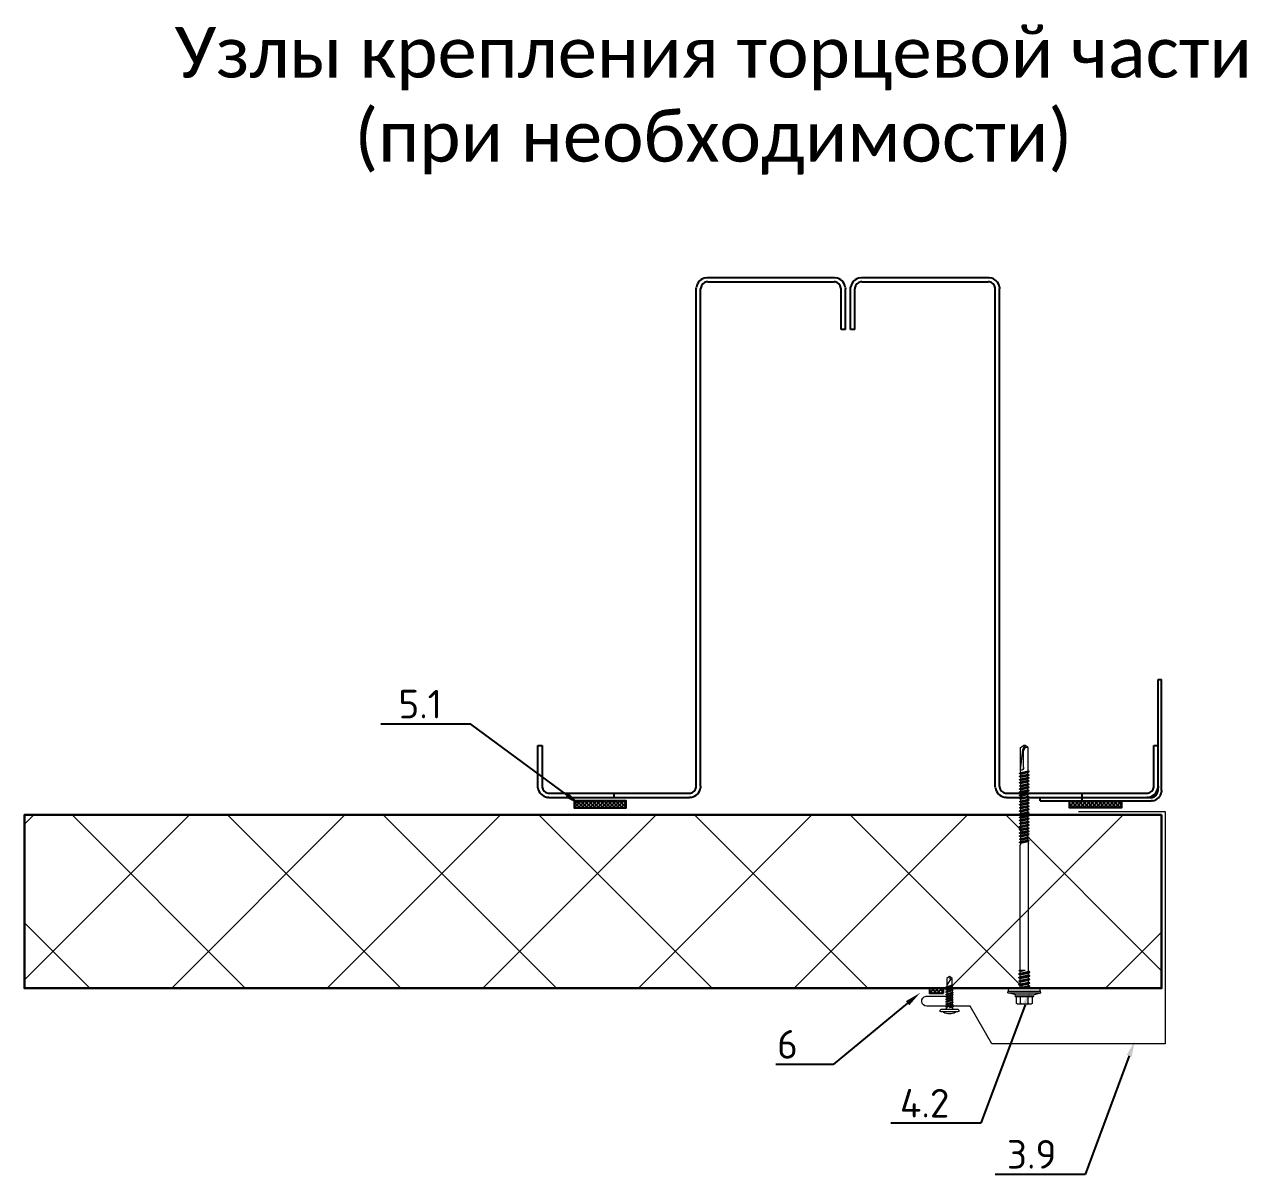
# Model space of a CAD drawing. Header units: millimetres. Extents: x -3689 to 2883575, y -702957 to -604547.
# Drawn here: x 2869257 to 2869984, y -667904 to -667218 of the extents above; entities that cross this region are included whole.
import ezdxf
from ezdxf import colors
from ezdxf.entities.mleader import LeaderData, LeaderLine
from ezdxf.math import Vec2, Vec3

# ---------------------------------------------------------------- set-up
doc = ezdxf.new("R2010")
doc.units = ezdxf.units.MM
for name, color, linetype, lineweight in [('-Крепеж-', 7, 'Continuous', 20), ('Размеры', 82, 'Continuous', 9), ('Сэндвич-панель', 30, 'Continuous', 13), ('Уплотнительная лента', 6, 'Continuous', 25)]:
    doc.layers.add(name, color=color, linetype=linetype, lineweight=lineweight)
for name, color, linetype in [('A-DOOR-IDEN', 12, 'Continuous'), ('A-FLOR-IDEN', 14, 'Continuous'), ('S-METL', 14, 'Continuous')]:
    doc.layers.add(name, color=color, linetype=linetype)
doc.styles.add('Calibri', font='calibri.ttf')
doc.styles.add('ЕСКД', font='isocpeur.ttf')
pattern_1 = [(45, (0, 0), (-1.122532015133644, 1.122532015133644), []), (135, (0, 0), (-1.122532015133644, -1.122532015133644), [])]

# ---------------------------------------------------------------- blocks, each defined once
blk = doc.blocks.new('*U702')
at = {"layer": 'Сэндвич-панель', "ltscale": 5, "true_color": 0x2776bb}
h = blk.add_hatch(dxfattribs=at)
h.set_pattern_fill('ANSI37', color=152, scale=20)
h.set_pattern_definition([(45, (556.1800973898149, 80), (-44.90128060534577, 44.90128060534577), []), (135, (556.1800973898149, 80), (-44.90128060534577, -44.90128060534576), [])])
h.paths.add_polyline_path([(0, 0), (6.123233995736766e-15, 100), (656.1800973898149, 100), (656.1800973898149, 0)])
at = {"layer": 'Сэндвич-панель', "color": 152, "lineweight": 30, "ltscale": 5, "true_color": 0x2776bb}
blk.add_lwpolyline([(0, 0), (6.123233995736766e-15, 100), (656.1800973898149, 100), (656.1800973898149, 0)], close=True, dxfattribs=at)
blk = doc.blocks.new('*U645')
at = {"ltscale": 5}
h = blk.add_hatch(dxfattribs=at)
h.set_pattern_fill('ANSI37', color=256, scale=0.5)
h.set_pattern_definition(pattern_1)
h.paths.add_polyline_path([(-4, 15), (0, 15), (-2.664535259100376e-15, -15), (-4.000000000000003, -15)])
blk.add_lwpolyline([(-4, 15), (0, 15), (-2.664535259100376e-15, -15), (-4.000000000000003, -15)], close=True, dxfattribs=at)
blk = doc.blocks.new('5.5х140')
at = {"layer": '-Крепеж-', "color": 0, "linetype": 'ByBlock', "lineweight": -2}
for p, q in [((-3.975486000010278, 4.231651999929454), (-2.764797999989241, 9.499999999941792)), ((-2.764797999989241, -9.500000000058208), (-2.764797999989241, 9.499999999941792)), ((-2.764797999989241, 9.499999999941792), (-1.798872999992454, 9.278026469284669)), ((-1.798872589366511, -9.278027997992467), (-1.798872589366511, 9.278027997876052)), ((-1.687914000009187, 9.125306648435071), (0, 9.03684664843604)), ((0, 9.03684664843604), (0, -9.036846648494247)), ((-9.225486000010278, 3.377498999936506), (-9.225486000010278, -3.377499000052921)), ((-8.825485999986995, 2.251665999938268), (-5.075485999986995, 2.251665999938268)), ((0, -2.119821216037963), (0.8671251273481175, 3.149999999965075)), ((0, 0.5170203371089883), (0.4041954000713304, 2.348181818146259)), ((0, 2.348181818146259), (0.4041954000713304, 2.348181818146259)), ((0.002306945534655824, -3.150000000081491), (1.038943309162278, 3.149999999965075)), ((0.4041954000713304, 2.348181818146259), (0.8671251273481175, 3.149999999965075)), ((0.465236672811443, -2.348181818262674), (1.501873036439065, 2.348181818146259)), ((0.8671251273481175, 3.149999999965075), (1.038943309162278, 3.149999999965075)), ((1.038943309162278, 3.149999999965075), (1.501873036439065, 2.348181818146259)), ((1.440831763728056, -2.348181818262674), (2.477468127355678, 2.348181818146259)), ((1.501873036439065, 2.348181818146259), (2.477468127355678, 2.348181818146259)), ((1.903761490975739, -3.150000000081491), (2.940397854632465, 3.149999999965075)), ((2.075579672819003, -3.150000000081491), (3.112216036446625, 3.149999999965075)), ((2.477468127355678, 2.348181818146259), (2.940397854632465, 3.149999999965075)), ((2.538509400066687, -2.348181818262674), (3.575145763723413, 2.348181818146259)), ((2.940397854632465, 3.149999999965075), (3.112216036446625, 3.149999999965075)), ((3.112216036446625, 3.149999999965075), (3.575145763723413, 2.348181818146259)), ((3.5141044909833, -2.348181818262674), (4.550740854610922, 2.348181818146259)), ((3.575145763723413, 2.348181818146259), (4.550740854640026, 2.348181818146259)), ((3.977034218260087, -3.150000000081491), (5.013670581887709, 3.149999999965075)), ((4.148852400074247, -3.150000000081491), (5.185488763701869, 3.149999999965075)), ((4.550740854610922, 2.348181818146259), (5.013670581887709, 3.149999999965075)), ((4.611782127351034, -2.348181818262674), (5.648418490978656, 2.348181818146259)), ((5.013670581887709, 3.149999999965075), (5.185488763701869, 3.149999999965075)), ((5.185488763701869, 3.149999999965075), (5.648418490978656, 2.348181818146259)), ((5.587377218267648, -2.348181818262674), (6.624013581895269, 2.348181818146259)), ((5.648418490978656, 2.348181818146259), (6.624013581895269, 2.348181818146259)), ((6.050306945544435, -3.150000000081491), (7.086943309172057, 3.149999999965075)), ((6.222125127358595, -3.150000000081491), (7.258761490986217, 3.149999999965075)), ((6.624013581895269, 2.348181818146259), (7.086943309172057, 3.149999999965075)), ((6.685054854606278, -2.348181818262674), (7.721691218263004, 2.348181818146259)), ((7.086943309172057, 3.149999999965075), (7.258761490986217, 3.149999999965075)), ((7.258761490986217, 3.149999999965075), (7.721691218263004, 2.348181818146259)), ((7.660649945522891, -2.348181818262674), (8.697286309150513, 2.348181818146259)), ((7.721691218263004, 2.348181818146259), (8.697286309179617, 2.348181818146259)), ((8.123579672799679, -3.150000000081491), (9.1602160364273, 3.149999999965075)), ((8.295397854613839, -3.150000000081491), (9.33203421824146, 3.149999999965075)), ((8.697286309150513, 2.348181818146259), (9.1602160364273, 3.149999999965075)), ((8.758327581890626, -2.348181818262674), (9.794963945518248, 2.348181818146259)), ((9.1602160364273, 3.149999999965075), (9.33203421824146, 3.149999999965075)), ((9.33203421824146, 3.149999999965075), (9.794963945518248, 2.348181818146259)), ((9.733922672807239, -2.348181818262674), (10.36867058189819, 0.5274716925341636)), ((9.794963945518248, 2.348181818146259), (83.50552530470304, 2.348181818146259)), ((83.71335500007262, -2.050000000046566), (84.61835500007146, 2.049999999930151)), ((84.11750000005122, -2.750000000058208), (85.02250000005006, 2.749999999941792)), ((84.2675000000745, -2.750000000058208), (85.17250000007334, 2.749999999941792)), ((84.61835500007146, 2.049999999930151), (85.02250000005006, 2.749999999941792)), ((84.6716450000531, -2.050000000046566), (85.57664500005194, 2.049999999930151)), ((85.02250000005006, 2.749999999941792), (85.17250000007334, 2.749999999941792)), ((85.17250000007334, 2.749999999941792), (85.57664500005194, 2.049999999930151)), ((85.5233550000703, -2.050000000046566), (86.42835500006913, 2.049999999930151)), ((85.57664500005194, 2.049999999930151), (86.42835500006913, 2.049999999930151)), ((85.9275000000489, -2.750000000058208), (86.83250000004773, 2.749999999941792)), ((86.07750000007218, -2.750000000058208), (86.98250000007101, 2.749999999941792)), ((86.42835500006913, 2.049999999930151), (86.83250000004773, 2.749999999941792)), ((86.48164500005078, -2.050000000046566), (87.38664500004961, 2.049999999930151)), ((86.83250000004773, 2.749999999941792), (86.98250000007101, 2.749999999941792)), ((86.98250000007101, 2.749999999941792), (87.38664500004961, 2.049999999930151)), ((87.33335500006797, -2.050000000046566), (88.2383550000668, 2.049999999930151)), ((87.38664500004961, 2.049999999930151), (88.2383550000668, 2.049999999930151)), ((87.73750000004657, -2.750000000058208), (88.6425000000454, 2.749999999941792)), ((87.88750000006985, -2.750000000058208), (88.79250000006869, 2.749999999941792)), ((88.2383550000668, 2.049999999930151), (88.6425000000454, 2.749999999941792)), ((88.29164500004845, -2.050000000046566), (89.19664500004728, 2.049999999930151)), ((88.6425000000454, 2.749999999941792), (88.79250000006869, 2.749999999941792)), ((88.79250000006869, 2.749999999941792), (89.19664500004728, 2.049999999930151)), ((89.14335500006564, -2.050000000046566), (90.04835500006448, 2.049999999930151)), ((89.19664500004728, 2.049999999930151), (90.04835500006448, 2.049999999930151)), ((89.54750000004424, -2.750000000058208), (90.45250000004307, 2.749999999941792)), ((89.69750000006752, -2.750000000058208), (90.60250000006636, 2.749999999941792)), ((90.04835500006448, 2.049999999930151), (90.45250000004307, 2.749999999941792)), ((90.10164500004612, -2.050000000046566), (91.00664500004495, 2.049999999930151)), ((90.45250000004307, 2.749999999941792), (90.60250000006636, 2.749999999941792)), ((90.60250000006636, 2.749999999941792), (91.00664500004495, 2.049999999930151)), ((90.95335500006331, -2.050000000046566), (91.85835500006215, 2.049999999930151)), ((91.00664500004495, 2.049999999930151), (91.85835500006215, 2.049999999930151)), ((91.35750000004191, -2.750000000058208), (92.26250000004075, 2.749999999941792)), ((91.50750000006519, -2.750000000058208), (92.41250000006403, 2.749999999941792)), ((91.85835500006215, 2.049999999930151), (92.26250000004075, 2.749999999941792)), ((91.91164500004379, -2.050000000046566), (92.81664500004263, 2.049999999930151)), ((92.26250000004075, 2.749999999941792), (92.41250000006403, 2.749999999941792)), ((92.41250000006403, 2.749999999941792), (92.81664500004263, 2.049999999930151)), ((92.76335500006098, -2.050000000046566), (93.66835500005982, 2.049999999930151)), ((92.81664500004263, 2.049999999930151), (93.66835500005982, 2.049999999930151)), ((93.16750000003958, -2.750000000058208), (94.07250000003842, 2.749999999941792)), ((93.31750000006286, -2.750000000058208), (94.2225000000617, 2.749999999941792)), ((93.66835500005982, 2.049999999930151), (94.07250000003842, 2.749999999941792)), ((93.72164500004146, -2.050000000046566), (94.6266450000403, 2.049999999930151)), ((94.07250000003842, 2.749999999941792), (94.2225000000617, 2.749999999941792)), ((94.2225000000617, 2.749999999941792), (94.6266450000403, 2.049999999930151)), ((94.57335500005865, -2.050000000046566), (95.47835500005749, 2.049999999930151)), ((94.6266450000403, 2.049999999930151), (95.47835500005749, 2.049999999930151)), ((94.97750000003725, -2.750000000058208), (95.88250000003609, 2.749999999941792)), ((95.12750000006054, -2.750000000058208), (96.03250000005937, 2.749999999941792)), ((95.47835500005749, 2.049999999930151), (95.88250000003609, 2.749999999941792)), ((95.53164500003913, -2.050000000046566), (96.43664500003797, 2.049999999930151)), ((95.88250000003609, 2.749999999941792), (96.03250000005937, 2.749999999941792)), ((96.03250000005937, 2.749999999941792), (96.43664500003797, 2.049999999930151)), ((96.38335500005633, -2.050000000046566), (97.28835500005516, 2.049999999930151)), ((96.43664500003797, 2.049999999930151), (97.28835500005516, 2.049999999930151)), ((96.78750000003492, -2.750000000058208), (97.69250000003376, 2.749999999941792)), ((96.93750000005821, -2.750000000058208), (97.84250000005704, 2.749999999941792)), ((97.28835500005516, 2.049999999930151), (97.69250000003376, 2.749999999941792)), ((97.3416450000368, -2.050000000046566), (98.24664500003564, 2.049999999930151)), ((97.69250000003376, 2.749999999941792), (97.84250000005704, 2.749999999941792)), ((97.84250000005704, 2.749999999941792), (98.24664500003564, 2.049999999930151)), ((98.193355000054, -2.050000000046566), (99.09835500005283, 2.049999999930151)), ((98.24664500003564, 2.049999999930151), (99.09835500005283, 2.049999999930151)), ((98.5975000000326, -2.750000000058208), (99.50250000003143, 2.749999999941792)), ((98.74750000005588, -2.750000000058208), (99.65250000005472, 2.749999999941792)), ((99.09835500005283, 2.049999999930151), (99.50250000003143, 2.749999999941792)), ((99.15164500003448, -2.050000000046566), (100.0566450000333, 2.049999999930151)), ((99.50250000003143, 2.749999999941792), (99.65250000005472, 2.749999999941792)), ((99.65250000005472, 2.749999999941792), (100.0566450000333, 2.049999999930151)), ((100.0033550000517, -2.050000000046566), (100.9083550000505, 2.049999999930151)), ((100.0566450000333, 2.049999999930151), (100.9083550000505, 2.049999999930151)), ((100.4075000000303, -2.750000000058208), (101.3125000000291, 2.749999999941792)), ((100.5575000000536, -2.750000000058208), (101.4625000000524, 2.749999999941792)), ((100.9083550000505, 2.049999999930151), (101.3125000000291, 2.749999999941792)), ((100.9616450000321, -2.050000000046566), (101.866645000031, 2.049999999930151)), ((101.3125000000291, 2.749999999941792), (101.4625000000524, 2.749999999941792)), ((101.4625000000524, 2.749999999941792), (101.866645000031, 2.049999999930151)), ((101.8133550000493, -2.050000000046566), (102.7183550000482, 2.049999999930151)), ((101.866645000031, 2.049999999930151), (102.7183550000482, 2.049999999930151)), ((102.2175000000279, -2.750000000058208), (103.1225000000268, 2.749999999941792)), ((102.3675000000512, -2.750000000058208), (103.2725000000501, 2.749999999941792)), ((102.7183550000482, 2.049999999930151), (103.1225000000268, 2.749999999941792)), ((102.7716450000298, -2.050000000046566), (103.6766450000287, 2.049999999930151)), ((103.1225000000268, 2.749999999941792), (103.2725000000501, 2.749999999941792)), ((103.2725000000501, 2.749999999941792), (103.6766450000287, 2.049999999930151)), ((103.623355000047, -2.050000000046566), (104.5283550000458, 2.049999999930151)), ((103.6766450000287, 2.049999999930151), (104.5283550000458, 2.049999999930151)), ((104.0275000000256, -2.750000000058208), (104.9325000000244, 2.749999999941792)), ((104.1775000000489, -2.750000000058208), (105.0825000000477, 2.749999999941792)), ((104.5283550000458, 2.049999999930151), (104.9325000000244, 2.749999999941792)), ((104.5816450000275, -2.050000000046566), (105.4866450000263, 2.049999999930151)), ((104.9325000000244, 2.749999999941792), (105.0825000000477, 2.749999999941792)), ((105.0825000000477, 2.749999999941792), (105.4866450000263, 2.049999999930151)), ((105.4333550000447, -2.050000000046566), (106.3383550000435, 2.049999999930151)), ((105.4866450000263, 2.049999999930151), (106.3383550000435, 2.049999999930151)), ((105.8375000000233, -2.750000000058208), (106.7425000000221, 2.749999999941792)), ((105.9875000000466, -2.750000000058208), (106.8925000000454, 2.749999999941792)), ((106.3383550000435, 2.049999999930151), (106.7425000000221, 2.749999999941792)), ((106.3916450000252, -2.050000000046566), (107.296645000024, 2.049999999930151)), ((106.7425000000221, 2.749999999941792), (106.8925000000454, 2.749999999941792)), ((106.8925000000454, 2.749999999941792), (107.296645000024, 2.049999999930151)), ((107.2433550000424, -2.050000000046566), (108.1483550000412, 2.049999999930151)), ((107.296645000024, 2.049999999930151), (108.1483550000412, 2.049999999930151)), ((107.647500000021, -2.750000000058208), (108.5525000000198, 2.749999999941792)), ((107.7975000000442, -2.750000000058208), (108.7025000000431, 2.749999999941792)), ((108.1483550000412, 2.049999999930151), (108.5525000000198, 2.749999999941792)), ((108.2016450000228, -2.050000000046566), (109.1066450000217, 2.049999999930151)), ((108.5525000000198, 2.749999999941792), (108.7025000000431, 2.749999999941792)), ((108.7025000000431, 2.749999999941792), (109.1066450000217, 2.049999999930151)), ((109.05335500004, -2.050000000046566), (109.9583550000389, 2.049999999930151)), ((109.1066450000217, 2.049999999930151), (109.9583550000389, 2.049999999930151)), ((109.4575000000186, -2.750000000058208), (110.3625000000175, 2.749999999941792)), ((109.6075000000419, -2.750000000058208), (110.5125000000407, 2.749999999941792)), ((109.9583550000389, 2.049999999930151), (110.3625000000175, 2.749999999941792)), ((110.0116450000205, -2.050000000046566), (110.9166450000193, 2.049999999930151)), ((110.3625000000175, 2.749999999941792), (110.5125000000407, 2.749999999941792)), ((110.5125000000407, 2.749999999941792), (110.9166450000193, 2.049999999930151)), ((110.8633550000377, -2.050000000046566), (111.7683550000365, 2.049999999930151)), ((110.9166450000193, 2.049999999930151), (111.7683550000365, 2.049999999930151)), ((111.2675000000163, -2.750000000058208), (112.1725000000151, 2.749999999941792)), ((111.4175000000396, -2.750000000058208), (112.3225000000384, 2.749999999941792)), ((111.7683550000365, 2.049999999930151), (112.1725000000151, 2.749999999941792)), ((111.8216450000182, -2.050000000046566), (112.726645000017, 2.049999999930151)), ((112.1725000000151, 2.749999999941792), (112.3225000000384, 2.749999999941792)), ((112.3225000000384, 2.749999999941792), (112.726645000017, 2.049999999930151)), ((112.6733550000354, -2.050000000046566), (113.5783550000342, 2.049999999930151)), ((112.726645000017, 2.049999999930151), (113.5783550000342, 2.049999999930151)), ((113.077500000014, -2.750000000058208), (113.9825000000128, 2.749999999941792)), ((113.2275000000373, -2.750000000058208), (114.1325000000361, 2.749999999941792)), ((113.5783550000342, 2.049999999930151), (113.9825000000128, 2.749999999941792)), ((113.6316450000159, -2.050000000046566), (114.5366450000147, 2.049999999930151)), ((113.9825000000128, 2.749999999941792), (114.1325000000361, 2.749999999941792)), ((114.1325000000361, 2.749999999941792), (114.5366450000147, 2.049999999930151)), ((114.483355000033, -2.050000000046566), (115.3883550000319, 2.049999999930151)), ((114.5366450000147, 2.049999999930151), (115.3883550000319, 2.049999999930151)), ((114.8875000000116, -2.750000000058208), (115.7925000000105, 2.749999999941792)), ((115.0375000000349, -2.750000000058208), (115.9425000000338, 2.749999999941792)), ((115.3883550000319, 2.049999999930151), (115.7925000000105, 2.749999999941792)), ((115.4416450000135, -2.050000000046566), (116.3466450000124, 2.049999999930151)), ((115.7925000000105, 2.749999999941792), (115.9425000000338, 2.749999999941792)), ((115.9425000000338, 2.749999999941792), (116.3466450000124, 2.049999999930151)), ((116.2933550000307, -2.050000000046566), (117.1983550000296, 2.049999999930151)), ((116.3466450000124, 2.049999999930151), (117.1983550000296, 2.049999999930151)), ((116.6975000000093, -2.750000000058208), (117.6025000000081, 2.749999999941792)), ((116.8475000000326, -2.750000000058208), (117.7525000000314, 2.749999999941792)), ((117.1983550000296, 2.049999999930151), (117.6025000000081, 2.749999999941792)), ((117.2516450000112, -2.050000000046566), (118.15664500001, 2.049999999930151)), ((117.6025000000081, 2.749999999941792), (117.7525000000314, 2.749999999941792)), ((117.7525000000314, 2.749999999941792), (118.15664500001, 2.049999999930151)), ((118.1033550000284, -2.050000000046566), (119.0083550000272, 2.049999999930151)), ((118.15664500001, 2.049999999930151), (119.0083550000272, 2.049999999930151)), ((118.507500000007, -2.750000000058208), (119.4125000000058, 2.749999999941792)), ((118.6575000000303, -2.750000000058208), (119.5625000000291, 2.749999999941792)), ((119.0083550000272, 2.049999999930151), (119.4125000000058, 2.749999999941792)), ((119.0616450000089, -2.050000000046566), (119.9666450000077, 2.049999999930151)), ((119.4125000000058, 2.749999999941792), (119.5625000000291, 2.749999999941792)), ((119.5625000000291, 2.749999999941792), (119.9666450000077, 2.049999999930151)), ((119.9133550000261, -2.050000000046566), (120.8183550000249, 2.049999999930151)), ((119.9666450000077, 2.049999999930151), (120.8183550000249, 2.049999999930151)), ((120.3175000000047, -2.750000000058208), (121.2225000000035, 2.749999999941792)), ((120.4675000000279, -2.750000000058208), (121.3725000000268, 2.749999999941792)), ((120.8183550000249, 2.049999999930151), (121.2225000000035, 2.749999999941792)), ((120.8716450000065, -2.050000000046566), (121.7766450000054, 2.049999999930151)), ((121.2225000000035, 2.749999999941792), (121.3725000000268, 2.749999999941792)), ((121.3725000000268, 2.749999999941792), (121.7766450000054, 2.049999999930151)), ((121.7233550000237, -2.050000000046566), (122.6283550000226, 2.049999999930151)), ((121.7766450000054, 2.049999999930151), (122.6283550000226, 2.049999999930151)), ((122.1275000000023, -2.750000000058208), (123.0325000000012, 2.749999999941792)), ((122.2775000000256, -2.750000000058208), (123.1825000000244, 2.749999999941792)), ((122.6283550000226, 2.049999999930151), (123.0325000000012, 2.749999999941792)), ((122.6816450000042, -2.050000000046566), (123.586645000003, 2.049999999930151)), ((123.0325000000012, 2.749999999941792), (123.1825000000244, 2.749999999941792)), ((123.1825000000244, 2.749999999941792), (123.586645000003, 2.049999999930151)), ((123.5333550000214, -2.050000000046566), (124.4383550000202, 2.049999999930151)), ((123.586645000003, 2.049999999930151), (124.4383550000202, 2.049999999930151)), ((123.9375, -2.750000000058208), (124.8424999999988, 2.749999999941792)), ((124.0875000000233, -2.750000000058208), (124.9925000000221, 2.749999999941792)), ((124.4383550000202, 2.049999999930151), (124.8424999999988, 2.749999999941792)), ((124.4916450000019, -2.050000000046566), (125.3658510000096, 2.103336999949533)), ((124.8424999999988, 2.749999999941792), (124.9925000000221, 2.749999999941792)), ((124.9925000000221, 2.749999999941792), (125.3658510000096, 2.103336999949533)), ((125.3658510000096, 2.103336999949533), (125.8992120000185, 2.149999999965075)), ((125.8992120000185, 2.149999999965075), (138.9896370000206, 2.149999999965075)), ((137.3912070000079, -0.2660250000772066), (138.8000000000175, 0.5473409999394789)), ((138.1237540000002, -0.6832510000676848), (140, 0.3999999999650754)), ((138.8000000000175, 0.5473409999394789), (140, 0.3999999999650754)), ((138.9896370000206, 2.149999999965075), (140, 0.3999999999650754)), ((140, 0.3999999999650754), (140, -0.4000000000814907)), ((-8.825485999986995, -2.251666000054684), (-5.075485999986995, -2.251666000054684)), ((-3.975486000010278, -4.231652000045869), (-2.764797999989241, -9.500000000058208)), ((0, -3.150000000081491), (0.002306945534655824, -3.150000000081491)), ((0.002306945534655824, -3.150000000081491), (0.465236672811443, -2.348181818262674)), ((0.465236672811443, -2.348181818262674), (1.440831763728056, -2.348181818262674)), ((1.440831763728056, -2.348181818262674), (1.903761490975739, -3.150000000081491)), ((1.903761490975739, -3.150000000081491), (2.075579672819003, -3.150000000081491)), ((2.075579672819003, -3.150000000081491), (2.538509400066687, -2.348181818262674)), ((2.538509400066687, -2.348181818262674), (3.5141044909833, -2.348181818262674)), ((3.5141044909833, -2.348181818262674), (3.977034218260087, -3.150000000081491)), ((3.977034218260087, -3.150000000081491), (4.148852400074247, -3.150000000081491)), ((4.148852400074247, -3.150000000081491), (4.611782127351034, -2.348181818262674)), ((4.611782127351034, -2.348181818262674), (5.587377218267648, -2.348181818262674)), ((5.587377218267648, -2.348181818262674), (6.050306945544435, -3.150000000081491)), ((6.050306945544435, -3.150000000081491), (6.222125127358595, -3.150000000081491)), ((6.222125127358595, -3.150000000081491), (6.685054854606278, -2.348181818262674)), ((6.685054854606278, -2.348181818262674), (7.660649945522891, -2.348181818262674)), ((7.660649945522891, -2.348181818262674), (8.123579672799679, -3.150000000081491)), ((8.123579672799679, -3.150000000081491), (8.295397854613839, -3.150000000081491)), ((8.295397854613839, -3.150000000081491), (8.758327581890626, -2.348181818262674)), ((8.758327581890626, -2.348181818262674), (9.733922672807239, -2.348181818262674)), ((9.733922672807239, -2.348181818262674), (10.19685240008403, -3.150000000081491)), ((10.19685240008403, -3.150000000081491), (10.36867058189819, -2.348181818262674)), ((10.36867058189819, -2.348181818262674), (82.6005253047042, -2.348181818262674)), ((83.71335500007262, -2.050000000046566), (84.11750000005122, -2.750000000058208)), ((84.11750000005122, -2.750000000058208), (84.2675000000745, -2.750000000058208)), ((84.2675000000745, -2.750000000058208), (84.6716450000531, -2.050000000046566)), ((84.6716450000531, -2.050000000046566), (85.5233550000703, -2.050000000046566)), ((85.5233550000703, -2.050000000046566), (85.9275000000489, -2.750000000058208)), ((85.9275000000489, -2.750000000058208), (86.07750000007218, -2.750000000058208)), ((86.07750000007218, -2.750000000058208), (86.48164500005078, -2.050000000046566)), ((86.48164500005078, -2.050000000046566), (87.33335500006797, -2.050000000046566)), ((87.33335500006797, -2.050000000046566), (87.73750000004657, -2.750000000058208)), ((87.73750000004657, -2.750000000058208), (87.88750000006985, -2.750000000058208)), ((87.88750000006985, -2.750000000058208), (88.29164500004845, -2.050000000046566)), ((88.29164500004845, -2.050000000046566), (89.14335500006564, -2.050000000046566)), ((89.14335500006564, -2.050000000046566), (89.54750000004424, -2.750000000058208)), ((89.54750000004424, -2.750000000058208), (89.69750000006752, -2.750000000058208)), ((89.69750000006752, -2.750000000058208), (90.10164500004612, -2.050000000046566)), ((90.10164500004612, -2.050000000046566), (90.95335500006331, -2.050000000046566)), ((90.95335500006331, -2.050000000046566), (91.35750000004191, -2.750000000058208)), ((91.35750000004191, -2.750000000058208), (91.50750000006519, -2.750000000058208)), ((91.50750000006519, -2.750000000058208), (91.91164500004379, -2.050000000046566)), ((91.91164500004379, -2.050000000046566), (92.76335500006098, -2.050000000046566)), ((92.76335500006098, -2.050000000046566), (93.16750000003958, -2.750000000058208)), ((93.16750000003958, -2.750000000058208), (93.31750000006286, -2.750000000058208)), ((93.31750000006286, -2.750000000058208), (93.72164500004146, -2.050000000046566)), ((93.72164500004146, -2.050000000046566), (94.57335500005865, -2.050000000046566)), ((94.57335500005865, -2.050000000046566), (94.97750000003725, -2.750000000058208)), ((94.97750000003725, -2.750000000058208), (95.12750000006054, -2.750000000058208)), ((95.12750000006054, -2.750000000058208), (95.53164500003913, -2.050000000046566)), ((95.53164500003913, -2.050000000046566), (96.38335500005633, -2.050000000046566)), ((96.38335500005633, -2.050000000046566), (96.78750000003492, -2.750000000058208)), ((96.78750000003492, -2.750000000058208), (96.93750000005821, -2.750000000058208)), ((96.93750000005821, -2.750000000058208), (97.3416450000368, -2.050000000046566)), ((97.3416450000368, -2.050000000046566), (98.193355000054, -2.050000000046566)), ((98.193355000054, -2.050000000046566), (98.5975000000326, -2.750000000058208)), ((98.5975000000326, -2.750000000058208), (98.74750000005588, -2.750000000058208)), ((98.74750000005588, -2.750000000058208), (99.15164500003448, -2.050000000046566)), ((99.15164500003448, -2.050000000046566), (100.0033550000517, -2.050000000046566)), ((100.0033550000517, -2.050000000046566), (100.4075000000303, -2.750000000058208)), ((100.4075000000303, -2.750000000058208), (100.5575000000536, -2.750000000058208)), ((100.5575000000536, -2.750000000058208), (100.9616450000321, -2.050000000046566)), ((100.9616450000321, -2.050000000046566), (101.8133550000493, -2.050000000046566)), ((101.8133550000493, -2.050000000046566), (102.2175000000279, -2.750000000058208)), ((102.2175000000279, -2.750000000058208), (102.3675000000512, -2.750000000058208)), ((102.3675000000512, -2.750000000058208), (102.7716450000298, -2.050000000046566)), ((102.7716450000298, -2.050000000046566), (103.623355000047, -2.050000000046566)), ((103.623355000047, -2.050000000046566), (104.0275000000256, -2.750000000058208)), ((104.0275000000256, -2.750000000058208), (104.1775000000489, -2.750000000058208)), ((104.1775000000489, -2.750000000058208), (104.5816450000275, -2.050000000046566)), ((104.5816450000275, -2.050000000046566), (105.4333550000447, -2.050000000046566)), ((105.4333550000447, -2.050000000046566), (105.8375000000233, -2.750000000058208)), ((105.8375000000233, -2.750000000058208), (105.9875000000466, -2.750000000058208)), ((105.9875000000466, -2.750000000058208), (106.3916450000252, -2.050000000046566)), ((106.3916450000252, -2.050000000046566), (107.2433550000424, -2.050000000046566)), ((107.2433550000424, -2.050000000046566), (107.647500000021, -2.750000000058208)), ((107.647500000021, -2.750000000058208), (107.7975000000442, -2.750000000058208)), ((107.7975000000442, -2.750000000058208), (108.2016450000228, -2.050000000046566)), ((108.2016450000228, -2.050000000046566), (109.05335500004, -2.050000000046566)), ((109.05335500004, -2.050000000046566), (109.4575000000186, -2.750000000058208)), ((109.4575000000186, -2.750000000058208), (109.6075000000419, -2.750000000058208)), ((109.6075000000419, -2.750000000058208), (110.0116450000205, -2.050000000046566)), ((110.0116450000205, -2.050000000046566), (110.8633550000377, -2.050000000046566)), ((110.8633550000377, -2.050000000046566), (111.2675000000163, -2.750000000058208)), ((111.2675000000163, -2.750000000058208), (111.4175000000396, -2.750000000058208)), ((111.4175000000396, -2.750000000058208), (111.8216450000182, -2.050000000046566)), ((111.8216450000182, -2.050000000046566), (112.6733550000354, -2.050000000046566)), ((112.6733550000354, -2.050000000046566), (113.077500000014, -2.750000000058208)), ((113.077500000014, -2.750000000058208), (113.2275000000373, -2.750000000058208)), ((113.2275000000373, -2.750000000058208), (113.6316450000159, -2.050000000046566)), ((113.6316450000159, -2.050000000046566), (114.483355000033, -2.050000000046566)), ((114.483355000033, -2.050000000046566), (114.8875000000116, -2.750000000058208)), ((114.8875000000116, -2.750000000058208), (115.0375000000349, -2.750000000058208)), ((115.0375000000349, -2.750000000058208), (115.4416450000135, -2.050000000046566)), ((115.4416450000135, -2.050000000046566), (116.2933550000307, -2.050000000046566)), ((116.2933550000307, -2.050000000046566), (116.6975000000093, -2.750000000058208)), ((116.6975000000093, -2.750000000058208), (116.8475000000326, -2.750000000058208)), ((116.8475000000326, -2.750000000058208), (117.2516450000112, -2.050000000046566)), ((117.2516450000112, -2.050000000046566), (118.1033550000284, -2.050000000046566)), ((118.1033550000284, -2.050000000046566), (118.507500000007, -2.750000000058208)), ((118.507500000007, -2.750000000058208), (118.6575000000303, -2.750000000058208)), ((118.6575000000303, -2.750000000058208), (119.0616450000089, -2.050000000046566)), ((119.0616450000089, -2.050000000046566), (119.9133550000261, -2.050000000046566)), ((119.9133550000261, -2.050000000046566), (120.3175000000047, -2.750000000058208)), ((120.3175000000047, -2.750000000058208), (120.4675000000279, -2.750000000058208)), ((120.4675000000279, -2.750000000058208), (120.8716450000065, -2.050000000046566)), ((120.8716450000065, -2.050000000046566), (121.7233550000237, -2.050000000046566)), ((121.7233550000237, -2.050000000046566), (122.1275000000023, -2.750000000058208)), ((122.1275000000023, -2.750000000058208), (122.2775000000256, -2.750000000058208)), ((122.2775000000256, -2.750000000058208), (122.6816450000042, -2.050000000046566)), ((122.6816450000042, -2.050000000046566), (123.5333550000214, -2.050000000046566)), ((123.5333550000214, -2.050000000046566), (123.9375, -2.750000000058208)), ((123.9375, -2.750000000058208), (124.0875000000233, -2.750000000058208)), ((124.0875000000233, -2.750000000058208), (124.4916450000019, -2.050000000046566)), ((124.4916450000019, -2.050000000046566), (125.6346500000218, -2.150000000081491)), ((125.6346500000218, -2.150000000081491), (138.9896370000206, -2.150000000081491)), ((125.75, -2.150000000081491), (137.4710510000004, -0.920816000085324)), ((127.5, -0.4000000000814907), (136.8912070000079, -0.4000000000814907)), ((138.9896370000206, -2.150000000081491), (140, -0.4000000000814907)), ((-2.764797999989241, -9.500000000058208), (-1.798872999992454, -9.278026469401084)), ((-1.687914000009187, -9.125306648493279), (0, -9.036846648494247))]:
    blk.add_line(p, q, dxfattribs=at)
at = {"layer": '-Крепеж-', "transparency": 33554638}
for p, q in [((10.36867058189819, -2.348181818262674), (10.36867058189819, 0.5274716925341636)), ((84.61835500007146, 2.049999999930151), (83.50552530470304, 2.348181818146259)), ((83.71335500007262, -2.050000000046566), (82.6005253047042, -2.348181818262674))]:
    blk.add_line(p, q, dxfattribs=at)
at = {"layer": '-Крепеж-', "color": 0, "linetype": 'ByBlock', "lineweight": -2}
blk.add_lwpolyline([(-4.875486000004457, 4.903331999958027, -0.414213562373095), (-5.275485999998637, 4.503331999934744), (-8.825485997658689, 4.503332027758006, 0.3552924745212251), (-8.825485997862415, 2.251666055643, 0.1776462371642253), (-8.825485997658689, -2.251665972231422, 0.3552924745212251), (-8.825485999986995, -4.503332000051159), (-5.275485999998637, -4.503332000051159, -0.414213562373095), (-4.875486000004457, -4.903332000074442)], format="xyb", dxfattribs=at)
blk.add_lwpolyline([(-4.014616434462368, 5.360547380521894, -0.2331891498587463), (-3.975486000010278, 5.281206999963615), (-3.975486000010278, -5.28120700008003, -0.2331891498587462), (-4.01461643257062, -5.3605475689983, -0.3394080315140295), (-4.836355567415012, -5.3605475689983, -0.2331891498587463), (-4.875486000004457, -5.28120700008003), (-4.875486000004457, 5.281206999963615, -0.2331891498587463), (-4.836355565552367, 5.360547380521894, -0.3394080315140294)], format="xyb", close=True, dxfattribs=at)
for centre, radius, start, end in [((-1.681558000011137, 9.246593648393173), 0.121453, 165.0000000005286, 266.9999999995148), ((-5.075485999986995, 2.45166599994991), 0.2000000000000001, 270, 0), ((145.6670040000172, 0.5473409999394789), 6.867004000000001, 166.5035329987155, 180), ((-5.075485999986995, -2.451666000066325), 0.2000000000000001, 0, 90), ((127.5, -2.150000000081491), 1.75, 90, 180), ((136.8912070000079, 0.5999999999185093), 1, 270, 300.0000000000624), ((137.1237540000002, 1.048799999931362), 2, 280.0000000005472, 300.0000000000624), ((-1.681558000011137, -9.246593648509588), 0.121453, 93.00000000048514, 194.9999999994714)]:
    blk.add_arc(centre, radius, start, end, dxfattribs=at)
blk = doc.blocks.new('Уплотнитель 3х8')
at = {"ltscale": 5}
h = blk.add_hatch(dxfattribs=at)
h.set_pattern_fill('ANSI37', color=256, scale=0.5)
h.set_pattern_definition(pattern_1)
h.paths.add_polyline_path([(-3, 4), (0, 4), (0, -4), (-3, -4)])
blk.add_lwpolyline([(-3, 4), (0, 4), (0, -4), (-3, -4)], close=True, dxfattribs=at)
blk = doc.blocks.new('*U641')
at = {"color": 0, "linetype": 'ByBlock', "lineweight": -2}
for p, q in [((-1.599999999973079, -1.000000000007276), (-2.099999999973079, -1.288675134612276)), ((-1.059018956748332, -0.9999999999963618), (-2.099999999976717, -1.288675134605)), ((-1.599999999973079, -1.577350269199087), (-2.099999999973079, -1.288675134605)), ((2.100000000016734, -1.523970384954737), (-2.099999999976717, -2.688675134599179)), ((-1.599999999973079, -2.400000000001455), (-2.099999999973079, -2.688675134606455)), ((-1.599999999973079, -2.977350269193266), (-2.099999999973079, -2.688675134599179)), ((2.100000000016734, -2.923970384948916), (-2.099999999976718, -4.088675134593359)), ((-1.59999999997308, -3.799999999995634), (-2.09999999997308, -4.088675134600635)), ((-1.59999999997308, -4.377350269187446), (-2.09999999997308, -4.088675134593359)), ((2.100000000016734, -4.323970384950371), (-2.099999999976718, -5.488675134594814)), ((-1.59999999997308, -5.19999999999709), (-2.09999999997308, -5.48867513460209)), ((-1.59999999997308, -5.777350269188901), (-2.09999999997308, -5.488675134594814)), ((2.09999999998763, -5.723970384966378), (-2.100000000005822, -6.888675134610821)), ((-1.600000000002184, -6.600000000013097), (-2.100000000002184, -6.888675134618097)), ((-1.600000000002184, -7.177350269204908), (-2.100000000002184, -6.888675134610821)), ((-0.013743172206887, -1), (-1.599999999973079, -1.577350269199087)), ((-1.599999999954889, -0.9999999999963617), (-0.01374317219597306, -0.999999999996362)), ((1.60000000002401, -1.235295250346099), (-1.599999999973079, -2.399999999997817)), ((1.600000000027648, -1.812645519545186), (-1.599999999973079, -2.977350269193266)), ((1.60000000002401, -2.635295250340278), (-1.59999999997308, -3.799999999991996)), ((1.600000000027648, -3.212645519539365), (-1.59999999997308, -4.377350269187446)), ((1.60000000002401, -4.035295250341733), (-1.59999999997308, -5.199999999993452)), ((1.600000000027648, -4.61264551954082), (-1.59999999997308, -5.777350269188901)), ((1.599999999994906, -5.43529525035774), (-1.600000000002184, -6.600000000009459)), ((1.599999999998544, -6.012645519556827), (-1.600000000002184, -7.177350269204908)), ((1.599999999994905, -6.835295250359195), (-1.600000000002184, -8.000000000010914)), ((1.60000000002401, -1.235295250353375), (2.10000000002401, -1.523970384958375)), ((1.60000000002401, -1.812645519545186), (2.10000000002401, -1.523970384951099)), ((1.60000000002401, -2.635295250347554), (2.10000000002401, -2.923970384952554)), ((1.60000000002401, -3.212645519539365), (2.10000000002401, -2.923970384945279)), ((1.60000000002401, -4.035295250349009), (2.10000000002401, -4.323970384954009)), ((1.60000000002401, -4.61264551954082), (2.10000000002401, -4.323970384946733)), ((1.599999999994906, -5.435295250365016), (2.099999999994906, -5.723970384970016)), ((1.599999999994906, -6.012645519556827), (2.099999999994906, -5.72397038496274)), ((1.599999999994905, -6.835295250366471), (2.099999999994905, -7.123970384971472)), ((2.09999999998763, -7.123970384967834), (-2.100000000005822, -8.288675134612276)), ((-1.600000000002184, -8.000000000014552), (-2.100000000002184, -8.288675134619552)), ((-1.600000000002184, -8.577350269206363), (-2.100000000002184, -8.288675134612276)), ((2.099999999987629, -8.523970384969289), (-2.100000000005823, -9.688675134613732)), ((-1.600000000002185, -9.400000000016007), (-2.100000000002185, -9.688675134621008)), ((-1.600000000002185, -9.977350269207818), (-2.100000000002185, -9.688675134613732)), ((2.099999999987629, -9.923970384970744), (-2.100000000005823, -11.08867513461519)), ((-1.600000000002185, -10.80000000001746), (-2.100000000002185, -11.08867513462246)), ((-1.600000000002185, -11.37735026920927), (-2.100000000002185, -11.08867513461519)), ((2.099999999998543, -11.32397038496856), (-2.099999999994909, -12.488675134613)), ((-1.599999999991271, -12.20000000001528), (-2.099999999991271, -12.48867513462028)), ((-1.599999999991271, -12.77735026920709), (-2.099999999991271, -12.488675134613)), ((2.099999999987629, -12.72397038497729), (-2.100000000005823, -13.88867513462174)), ((-1.600000000002185, -13.60000000002401), (-2.100000000002185, -13.88867513462901)), ((-1.600000000002185, -14.17735026921582), (-2.100000000002185, -13.88867513462174)), ((1.599999999998543, -7.412645519558282), (-1.600000000002184, -8.577350269206363)), ((1.599999999994905, -8.23529525036065), (-1.600000000002185, -9.40000000001237)), ((1.599999999998543, -8.812645519559737), (-1.600000000002185, -9.977350269207818)), ((1.599999999994905, -9.635295250362105), (-1.600000000002185, -10.80000000001382)), ((1.599999999998543, -10.21264551956119), (-1.600000000002185, -11.37735026920927)), ((1.600000000005819, -11.03529525035992), (-1.599999999991271, -12.20000000001164)), ((1.600000000009457, -11.61264551955901), (-1.599999999991271, -12.77735026920709)), ((1.599999999994905, -12.43529525036865), (-1.600000000002185, -13.60000000002037)), ((1.599999999998542, -13.01264551956774), (-1.600000000002185, -14.17735026921582)), ((-0.351670386055051, -17.00557813298656), (1.599999999998542, -13.99999999996362)), ((1.599999999994905, -7.412645519558282), (2.099999999994905, -7.123970384964196)), ((1.599999999994905, -8.235295250367926), (2.099999999994905, -8.523970384972927)), ((1.599999999994905, -8.812645519559737), (2.099999999994905, -8.52397038496565)), ((1.599999999994905, -9.635295250369381), (2.099999999994905, -9.923970384974382)), ((1.599999999994905, -10.21264551956119), (2.099999999994905, -9.923970384967106)), ((1.600000000005819, -11.0352952503672), (2.100000000005819, -11.3239703849722)), ((1.600000000005819, -11.61264551955901), (2.100000000005819, -11.32397038496492)), ((1.599999999994905, -12.43529525037593), (2.099999999994905, -12.72397038498093)), ((1.599999999994904, -13.01264551956774), (2.099999999994905, -12.72397038497365)), ((7.272467370805861e-12, -18.9999999999709), (-0.351670386055051, -17.00557813298656))]:
    blk.add_line(p, q, dxfattribs=at)
blk.add_lwpolyline([(4.749999999996362, 1.500000000003637, -0.9999999999999999), (4.749999999996362, 3.637106246247321e-12), (-4.750000000003638, 8.725608443924891e-16, -0.9999999999999999), (-4.750000000003638, 1.500000000003639)], format="xyb", close=True, dxfattribs=at)
blk.add_lwpolyline([(1.600000000002183, -1.235295250353375), (1.600000000005821, -0.9999999999963624, -0.4142135623688329), (2.600000000005821, 3.637501194840044e-12)], format="xyb", dxfattribs=at)
for points in [[(-1.600000000009459, -2.400000000019645), (-1.600000000009459, -1.577350269213639)], [(-1.600000000009459, -3.800000000013824), (-1.600000000009459, -2.977350269207818)], [(-1.60000000000946, -5.200000000008004), (-1.60000000000946, -4.377350269201997)], [(-1.60000000000946, -6.600000000013097), (-1.60000000000946, -5.777350269203453)], [(1.60000000000582, -2.63529525035483), (1.600000000005821, -1.8126455195561)], [(1.600000000002182, -4.035295250349009), (1.600000000002182, -3.212645519550279)], [(1.600000000002182, -5.435295250354102), (1.600000000002182, -4.612645519551734)], [(1.600000000002181, -6.835295250355557), (1.600000000002182, -6.012645519556827)], [(-1.60000000000946, -8.000000000014552), (-1.60000000000946, -7.177350269208546)], [(-1.600000000009461, -9.400000000016007), (-1.60000000000946, -8.577350269210001)], [(-1.600000000009461, -10.80000000001746), (-1.600000000009461, -9.977350269211456)], [(-1.599999999998547, -12.20000000001528), (-1.599999999998547, -11.37735026920927)], [(-1.600000000009461, -13.60000000002401), (-1.600000000009461, -12.777350269218)], [(-1.600000000002185, -14.17735026921582), (-1.599999999998548, -17.87966793885062), (-7.279447857560992e-12, -18.99999999998181), (1.599999999998541, -17.8796679388397), (1.59999999998399, -13.01264551957502)], [(1.600000000002181, -8.235295250357012), (1.600000000002181, -7.412645519558282)], [(1.600000000002181, -9.635295250358467), (1.600000000002181, -8.812645519559737)], [(1.600000000013095, -11.03529525035628), (1.600000000013095, -10.21264551955755)], [(1.600000000002181, -12.43529525036502), (1.600000000002181, -11.61264551956629)]]:
    blk.add_lwpolyline(points, dxfattribs=at)
for centre, radius, start, end in [((-3.638736557298684e-12, -4.124999999992724), 6.624999999996911, 58.10920819813854, 121.8907918018614), ((-2.600000000002183, -0.9999999999999996), 0.9999999999890861, 2.084140759670701e-10, 89.9999999995831), ((0.8651910481785271, -20.07188099263658), 3.298933915255489, 111.6456391962607, 138.3543608042461)]:
    blk.add_arc(centre, radius, start, end, dxfattribs=at)

msp = doc.modelspace()

# ---------------------------------------------------------------- linework, layer by layer
at = {"layer": 'S-METL'}
for p, q in [((2869662.310666319, -667368.9037150356), (2869663.217949023, -667368.8388248965)), ((2869663.217949023, -667368.8388248965), (2869738.49991538, -667368.8388248965)), ((2869738.49991538, -667368.8388248965), (2869739.407198088, -667368.9037150356)), ((2869753.980666315, -667368.9037150356), (2869754.887949023, -667368.8388248965)), ((2869754.887949023, -667368.8388248965), (2869830.169915379, -667368.8388248965)), ((2869830.169915379, -667368.8388248965), (2869831.077198088, -667368.9037150356)), ((2869656.568932204, -667375.4878417242), (2869656.633822342, -667374.580559016)), ((2869656.568932204, -667671.0978417166), (2869656.568932204, -667375.4878417242)), ((2869659.189123171, -667374.9479558062), (2869659.143932203, -667375.5798080765)), ((2869659.143932203, -667671.1898080765), (2869659.143932203, -667375.5798080765)), ((2869663.30991538, -667371.4138248966), (2869662.678063109, -667371.459015864)), ((2869663.30991538, -667371.4138248966), (2869738.407949023, -667371.4138248966)), ((2869739.039801294, -667371.459015864), (2869738.407949023, -667371.4138248966)), ((2869742.573932203, -667375.5798080765), (2869742.528741236, -667374.9479558062)), ((2869742.573932203, -667399.7388248965), (2869742.573932203, -667375.5798080765)), ((2869745.084042064, -667374.580559016), (2869745.148932199, -667375.4878417242)), ((2869745.148932199, -667399.7388248965), (2869745.148932199, -667375.4878417242)), ((2869748.238932204, -667375.4878417242), (2869748.303822343, -667374.580559016)), ((2869748.238932204, -667399.7388248965), (2869748.238932204, -667375.4878417242)), ((2869750.859123171, -667374.9479558062), (2869750.813932203, -667375.5798080765)), ((2869750.813932203, -667399.7388248965), (2869750.813932203, -667375.5798080765)), ((2869754.97991538, -667371.4138248966), (2869754.348063109, -667371.459015864)), ((2869754.97991538, -667371.4138248966), (2869830.077949027, -667371.4138248966)), ((2869830.709801298, -667371.459015864), (2869830.077949027, -667371.4138248966)), ((2869834.243932203, -667375.5798080765), (2869834.198741236, -667374.9479558062)), ((2869834.243932203, -667671.1898080765), (2869834.243932203, -667375.5798080765)), ((2869836.754042064, -667374.580559016), (2869836.818932204, -667375.4878417242)), ((2869836.818932204, -667671.0978417166), (2869836.818932204, -667375.4878417242)), ((2869745.148932203, -667399.7388248965), (2869742.573932203, -667399.7388248965)), ((2869750.813932203, -667399.7388248965), (2869748.238932204, -667399.7388248965)), ((2869931.007461179, -667673.6452547692), (2869931.007461179, -667607.7988278588)), ((2869931.007461179, -667607.7988278588), (2869933.067461179, -667607.7988278588)), ((2869933.067461179, -667673.7188278587), (2869933.067461179, -667607.7988278588)), ((2869562.323932203, -667671.1898080765), (2869562.323932203, -667646.9388248965)), ((2869562.323932203, -667646.9388248965), (2869564.898932203, -667646.9388248965)), ((2869564.898932203, -667646.9388248965), (2869564.898932203, -667671.0978417166)), ((2869928.488932204, -667671.0978417166), (2869928.488932204, -667646.9388248965)), ((2869928.488932204, -667646.9388248965), (2869931.063932203, -667646.9388248965)), ((2869931.063932203, -667671.1898080765), (2869931.063932203, -667646.9388248965)), ((2869562.388822343, -667672.097090777), (2869562.323932203, -667671.1898080765)), ((2869564.898932203, -667671.0978417166), (2869564.944123167, -667671.7296939945)), ((2869568.433063113, -667675.218633929), (2869569.064915383, -667675.2638248965)), ((2869569.064915383, -667675.2638248965), (2869652.402949027, -667675.2638248965)), ((2869607.643932203, -667677.8388248965), (2869607.643932203, -667675.2638248965)), ((2869652.402949027, -667675.2638248965), (2869653.034801297, -667675.218633929)), ((2869656.523741236, -667671.7296939945), (2869656.568932204, -667671.0978417166)), ((2869659.143932203, -667671.1898080765), (2869659.079042064, -667672.097090777)), ((2869834.308822343, -667672.097090777), (2869834.243932203, -667671.1898080765)), ((2869836.818932204, -667671.0978417166), (2869836.864123171, -667671.7296939945)), ((2869840.353063109, -667675.218633929), (2869840.984915379, -667675.2638248965)), ((2869840.984915379, -667675.2638248965), (2869924.322949023, -667675.2638248965)), ((2869885.743932203, -667675.2638248965), (2869885.743932203, -667679.8988278587)), ((2869924.322949023, -667675.2638248965), (2869924.954801294, -667675.218633929)), ((2869928.443741236, -667671.7296939945), (2869928.488932204, -667671.0978417166)), ((2869930.960317027, -667674.3044161231), (2869931.007461179, -667673.6452547692)), ((2869931.063932203, -667671.1898080765), (2869930.99904206, -667672.097090777)), ((2869933.067461179, -667673.7188278587), (2869933.004557687, -667674.5983335553)), ((2869568.972949023, -667677.8388248965), (2869568.065666319, -667677.7739347573)), ((2869568.972949023, -667677.8388248965), (2869652.49491538, -667677.8388248965)), ((2869653.402198088, -667677.7739347573), (2869652.49491538, -667677.8388248965)), ((2869840.892949023, -667677.8388248965), (2869839.985666319, -667677.7739347573)), ((2869840.892949023, -667677.8388248965), (2869924.414915383, -667677.8388248965)), ((2869860.967461171, -667679.8988278587), (2869860.967461171, -667677.8388278587)), ((2869860.967461171, -667677.8388278587), (2869926.81388809, -667677.8388278587)), ((2869860.967461171, -667679.8988278587), (2869926.887461179, -667679.8988278587)), ((2869925.322198088, -667677.7739347573), (2869924.414915383, -667677.8388248965)), ((2869926.81388809, -667677.8388278587), (2869927.473049443, -667677.7916837105)), ((2869927.766966879, -667679.835924367), (2869926.887461179, -667679.8988278587))]:
    msp.add_line(p, q, dxfattribs=at)
for centre, radius, start, end in [((2869663.263932203, -667375.5338248966), 6.698288781866197, 98.18181812602154, 171.8181817937827), ((2869738.453932203, -667375.5338248966), 6.698288781880605, 8.181818206217311, 81.81818187397849), ((2869754.933932203, -667375.5338248966), 6.698288781882105, 98.18181812602154, 171.8181817937827), ((2869830.1239322, -667375.5338248966), 6.69828878187465, 8.181818206217311, 81.81818187397849), ((2869663.263932203, -667375.5338248966), 4.116711218124304, 98.18181812602154, 171.8181817937827), ((2869738.453932203, -667375.5338248966), 4.116711218124804, 8.181818206217311, 81.81818187397849), ((2869754.933932203, -667375.5338248966), 4.116711218118849, 98.18181812602154, 171.8181817937827), ((2869830.1239322, -667375.5338248966), 4.116711218119326, 8.181818206217311, 81.81818187397849), ((2869569.018932203, -667671.1438248965), 6.698288781881605, 188.1818182062173, 261.8181818739785), ((2869569.018932203, -667671.1438248965), 4.116711218114372, 188.1818182062173, 261.8181818739785), ((2869652.4489322, -667671.1438248965), 4.11671121811735, 278.1818181260215, 351.8181817937827), ((2869652.4489322, -667671.1438248965), 6.698288781881105, 278.1818181260215, 351.8181817937827), ((2869840.938932203, -667671.1438248965), 6.698288781882105, 188.1818182062173, 261.8181818739785), ((2869840.938932203, -667671.1438248965), 4.116711218120326, 188.1818182062173, 261.8181818739785), ((2869924.368932203, -667671.1438248965), 4.116711218124804, 278.1818181260215, 351.8181817937827), ((2869924.368932203, -667671.1438248965), 6.698288781866197, 278.1818181260215, 351.8181817937827), ((2869926.887461179, -667673.7188278587), 4.114737949167757, 278.1818181260215, 351.8181817937827), ((2869926.887461179, -667673.7188278587), 6.180000000226574, 278.1818181260215, 351.8181817937827)]:
    msp.add_arc(centre, radius, start, end, dxfattribs=at)
at = {"layer": 'Размеры'}
msp.add_lwpolyline([(2869883.67085201, -667686.1735989283), (2869935.17085201, -667686.1735989283), (2869935.17085201, -667824.2603002578), (2869832.17085201, -667824.2603002395), (2869819.29585201, -667801.9601460921), (2869793.54585201, -667801.9601460921, -0.9357512581109204), (2869793.149911226, -667796.0020640921), (2869806.024911226, -667796.0020640921)], format="xyb", dxfattribs=at)

# ---------------------------------------------------------------- block references
at = {"layer": 'Размеры', "yscale": 1.03, "zscale": 1.03}
for name, p, xscale, rotation in [('5.5х140', (2869851.547703366, -667791.2239350686), -1.03, 270), ('*U641', (2869807.062692469, -667803.7717075563), 1.03, 180)]:
    msp.add_blockref(name, p, dxfattribs=dict(at, xscale=xscale, rotation=rotation))
at = {"layer": 'Сэндвич-панель', "color": 30, "lineweight": 30, "ltscale": 100, "true_color": 0xf26722, "xscale": 1.03, "yscale": 1.03, "zscale": 1.03, "rotation": 180}
msp.add_blockref('*U702', (2869933.067461179, -667688.2239350686), dxfattribs=at)
at = {"layer": 'Уплотнительная лента', "ltscale": 5, "yscale": 1.03, "zscale": 1.03}
for name, p, xscale, rotation in [('*U645', (2869599.460403231, -667684.0188278587), -1.03, 90), ('*U645', (2869893.927461175, -667684.0188278587), 1.03, 270), ('Уплотнитель 3х8', (2869799.296455504, -667791.1687552747), -1.03, 270)]:
    msp.add_blockref(name, p, dxfattribs=dict(at, xscale=xscale, rotation=rotation))

# ---------------------------------------------------------------- texts
at = {"layer": 'A-DOOR-IDEN', "linetype": 'ByBlock', "ltscale": 500, "insert": (2869666.659779551, -667263.7967533206), "char_height": 30, "width": 1320.32289873642, "attachment_point": 5, "style": 'Calibri'}
msp.add_mtext('Узлы крепления торцевой части\\P(при необходимости)', dxfattribs=at)

# ---------------------------------------------------------------- leaders
at = {"layer": 'A-FLOR-IDEN'}
ml = msp.add_multileader_mtext('Standard', dxfattribs=at)
ml.set_content('5.1', color=256, style='ЕСКД')
ml.set_leader_properties()
ml.build(insert=Vec2(0, 0))
ml.multileader.update_dxf_attribs({"text_left_attachment_type": 6, "text_right_attachment_type": 6, "dogleg_length": 20.96987534605703, "arrow_head_size": 9.600000000000001})
ctx = ml.context
ctx.base_point, ctx.char_height, ctx.arrow_head_size, ctx.landing_gap_size, ctx.plane_origin = Vec3(2869479.508707172, -667634.2646696611), 17, 9.600000000000001, 0, Vec3(2869561.922072181, -667503.0094831149)
ctx.left_attachment, ctx.right_attachment = 6, 6
notes = []
notes.append((ctx, [(0, (1, 1, 0), (2869522.578582518, -667634.2646696611), (-1, 0), 20.96987534605703, [(0, [(2869587.423520079, -667682.2004189319)], 0, [])])]))
ctx.mtext.insert, ctx.mtext.defined_height, ctx.mtext.flow_direction = Vec3(2869479.508707172, -667613.864669661), 125.4088915666272, 5
ml = msp.add_multileader_mtext('Standard', dxfattribs=at)
ml.set_content('6', color=256, style='ЕСКД')
ml.set_leader_properties()
ml.build(insert=Vec2(0, 0))
ml.multileader.update_dxf_attribs({"text_left_attachment_type": 6, "text_right_attachment_type": 6, "dogleg_length": 20.96987534605703, "arrow_head_size": 9.600000000000001})
ctx = ml.context
ctx.base_point, ctx.char_height, ctx.arrow_head_size, ctx.landing_gap_size, ctx.plane_origin = Vec3(2869708.417895958, -667836.4918848535), 17, 9.600000000000001, 0, Vec3(2869747.930508021, -667767.1787698289)
ctx.left_attachment, ctx.right_attachment, ctx.text_align_type = 6, 6, 2
notes.append((ctx, [(0, (1, 1, 0), (2869737.887771304, -667836.4918848535), (-1, 0), 20.96987534605703, [(0, [(2869789.56210049, -667794.0260582799)], 0, [])])]))
ctx.mtext.insert, ctx.mtext.width, ctx.mtext.alignment, ctx.mtext.flow_direction = Vec3(2869716.917895958, -667816.0918848534), 77.51149692218215, 3, 5
ml = msp.add_multileader_mtext('Standard', dxfattribs=at)
ml.set_content('4.2', color=256, style='ЕСКД')
ml.set_leader_properties()
ml.build(insert=Vec2(0, 0))
ml.multileader.update_dxf_attribs({"text_left_attachment_type": 6, "text_right_attachment_type": 6, "dogleg_length": 20.96987534605703, "arrow_head_size": 9.600000000000001})
ctx = ml.context
ctx.base_point, ctx.char_height, ctx.arrow_head_size, ctx.landing_gap_size, ctx.plane_origin = Vec3(2869777.592520316, -667871.4800773081), 17, 9.600000000000001, 0, Vec3(2869861.202068673, -668008.0880360878)
ctx.left_attachment, ctx.right_attachment = 6, 6
notes.append((ctx, [(1, (1, 1, 0), (2869825.762395662, -667871.4800773081), (-1, 0), 20.96987534605703, [(0, [(2869855.325111635, -667792.1415851295)], 0, [])])]))
ctx.mtext.insert, ctx.mtext.width, ctx.mtext.flow_direction = Vec3(2869777.592520316, -667851.0800773081), 77.51149692218215, 5
ml = msp.add_multileader_mtext('Standard', dxfattribs=at)
ml.set_content('3.9', color=256, style='ЕСКД')
ml.set_leader_properties()
ml.build(insert=Vec2(0, 0))
ml.multileader.update_dxf_attribs({"text_left_attachment_type": 6, "text_right_attachment_type": 6, "dogleg_length": 20.96987534605703, "arrow_head_size": 9.600000000000001})
ctx = ml.context
ctx.base_point, ctx.char_height, ctx.arrow_head_size, ctx.landing_gap_size, ctx.plane_origin = Vec3(2869841.164162979, -667901.8586489228), 17, 9.600000000000001, 0, Vec3(2869923.073711336, -668038.4666077024)
ctx.left_attachment, ctx.right_attachment = 6, 6
notes.append((ctx, [(1, (1, 1, 0), (2869887.634038324, -667901.8586489228), (-1, 0), 20.96987534605703, [(0, [(2869917.196754297, -667822.5201567442)], 0, [])])]))
ctx.mtext.insert, ctx.mtext.width, ctx.mtext.flow_direction = Vec3(2869841.164162979, -667881.4586489227), 77.51149692218215, 5
for ctx, leaders in notes:
    for number, flags, end, landing, length, lines in leaders:
        leader = LeaderData()
        leader.index, (leader.has_last_leader_line, leader.has_dogleg_vector, leader.attachment_direction) = number, flags
        leader.last_leader_point, leader.dogleg_vector, leader.dogleg_length = Vec3(end), Vec3(landing), length
        for number, points, colour, breaks in lines:
            line = LeaderLine()
            line.index, line.vertices, line.color, line.breaks = number, Vec3.list(points), colors.encode_raw_color(colour), breaks
            leader.lines.append(line)
        ctx.leaders.append(leader)

doc.saveas('drawing.dxf')
